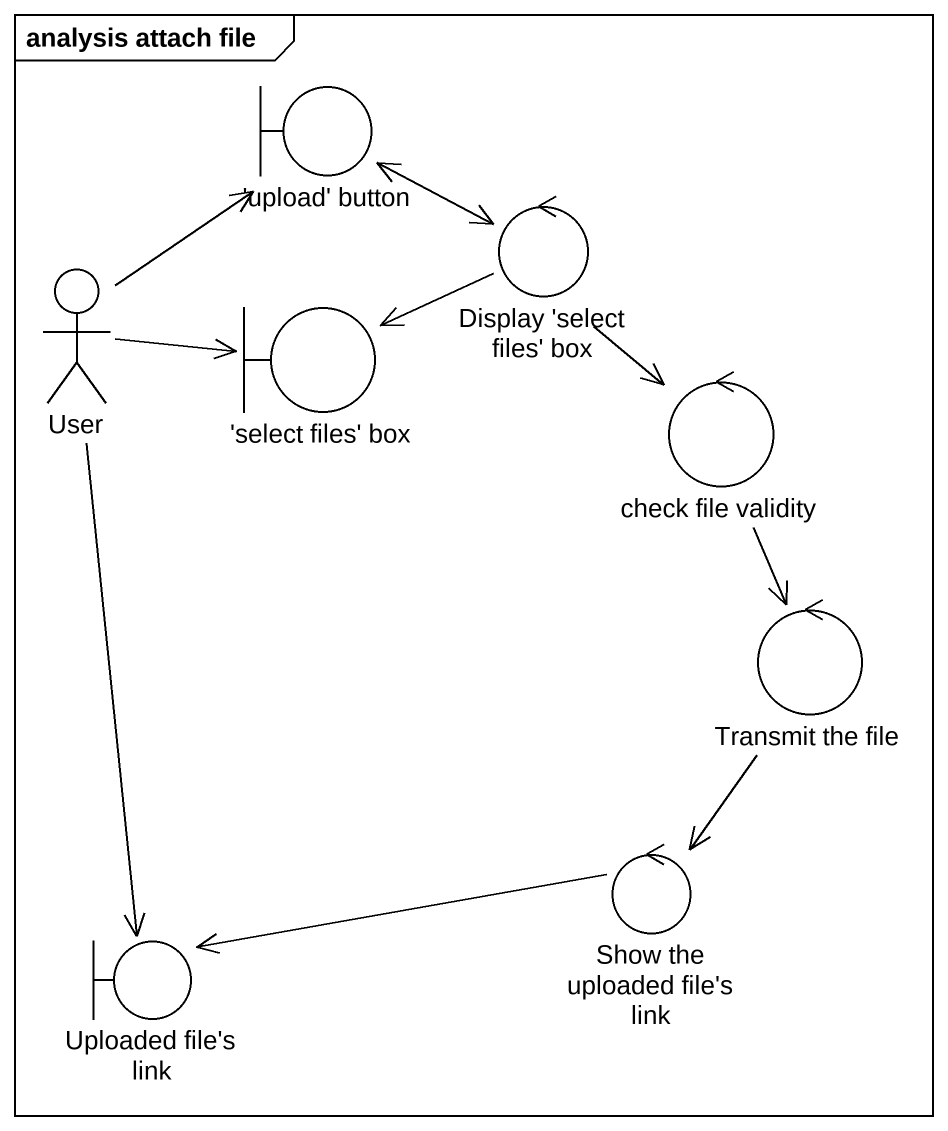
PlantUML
@startuml
mainframe analysis attach file
boundary "'upload' button" as upload_button
control "Display 'select files' box" as Display_select_files_box
actor User
boundary "'select files' box" as select_files_box
control "check file validity" as check_file_validity
control "Transmit the file" as Transmit_the_file
control "Show the uploaded file's link" as Show_the_uploaded_file_s
boundary "Uploaded file's link" as Uploaded_file_s_link
upload_button --> Display_select_files_box
Display_select_files_box -up-> upload_button
Display_select_files_box -left-> select_files_box
Display_select_files_box --> check_file_validity
User -up-> upload_button
User -right-> select_files_box
User --> Uploaded_file_s_link
check_file_validity --> Transmit_the_file
Transmit_the_file --> Show_the_uploaded_file_s
Show_the_uploaded_file_s -left-> Uploaded_file_s_link
@enduml
